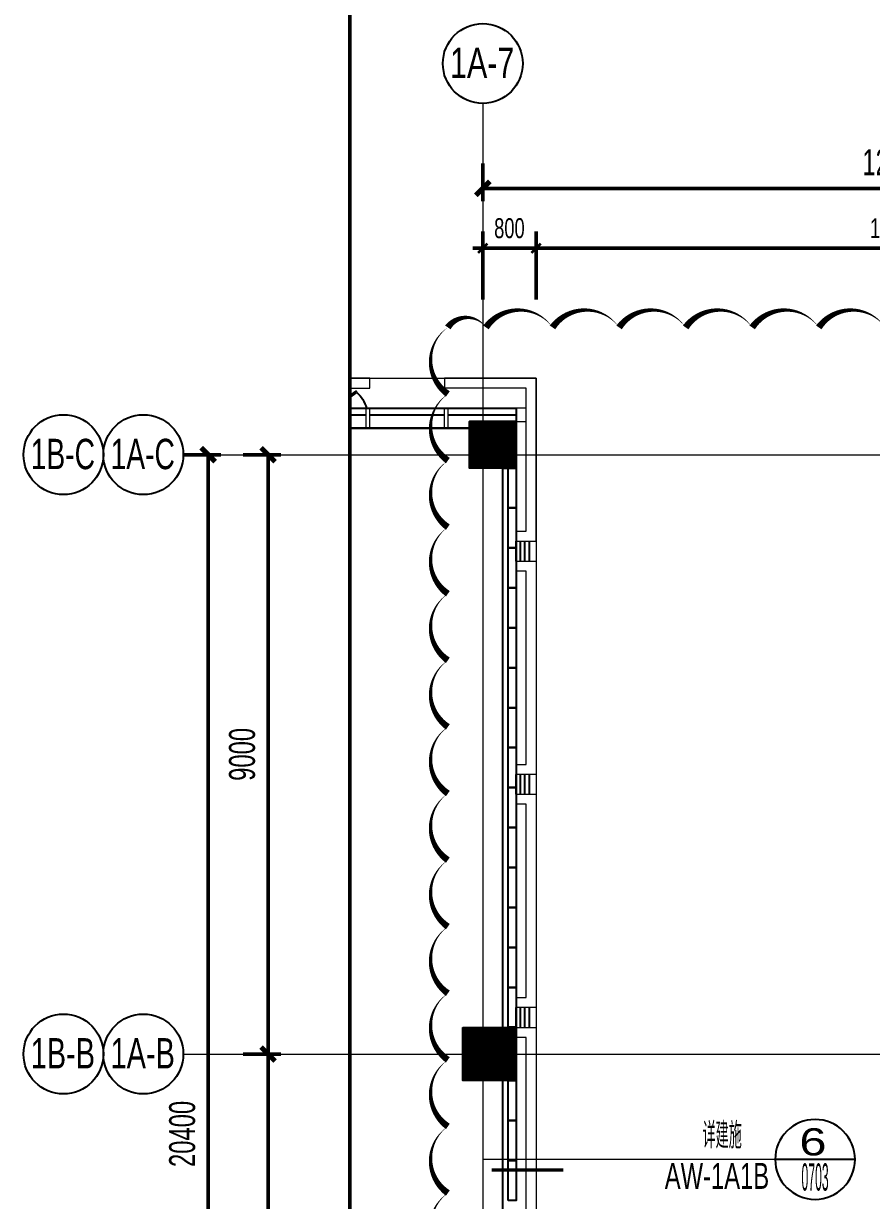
# Model space of a CAD drawing. Header units: millimetres. Extents: x 285006 to 3037698, y -2820855 to 192241.
# Drawn here: x 1035697 to 1048436, y 41767 to 59441 of the extents above; entities that cross this region are included whole.
import ezdxf
from ezdxf.enums import TextEntityAlignment as Align
from ezdxf.xclip import XClip

# ---------------------------------------------------------------- set-up
doc = ezdxf.new("R2010")
doc.units = ezdxf.units.MM
doc.header["$XCLIPFRAME"] = 2
doc.header["$PDMODE"] = 35
doc.header["$PDSIZE"] = -0.1
doc.linetypes.add('ACAD_ISO02W100', pattern=[15, 12, -3])
doc.linetypes.add('GRID-1B-4~RF$0$DOTE', pattern=[2.42, 2, -0.2, 0.02, -0.2])
for name, color, linetype, lineweight in [('$$$$ALC轻质隔墙', 1, 'Continuous', 25), ('A-WALL-TEMP', 2, 'ACAD_ISO02W100', 50), ('DIM-1B-6F$0$A-ANNO-DIMS', 73, 'Continuous', 18), ('EXWALL-1A-6～12F 偶数$0$A-FLOR-UNDR', 11, 'Continuous', 18), ('EXWALL-1A-6～12F 偶数$0$A-WALL-GLAZ', 142, 'Continuous', 18), ('EXWALL-1A-6～12F 偶数$0$A-WALL-STON', 31, 'Continuous', 18), ('GRID-1B-4~RF$0$A-ANNO-GRID', 10, 'GRID-1B-4~RF$0$DOTE', 18), ('GRID-1B-4~RF$0$A-ANNO-GRID-DIMS', 117, 'Continuous', 18), ('GRID-1B-4~RF$0$A-ANNO-SYMB', 4, 'Continuous', 25), ('GRID-1B-4~RF$0$A-ANNO-TEXT', 7, 'Continuous', 25), ('GRID-1B-4~RF$0$A-SHET-TEXT', 7, 'Continuous', 25), ('索引-1A1B-6F1$0$A-ANNO-BREA', 13, 'Continuous', 18), ('索引-1A1B-6F1$0$A-ANNO-SYMB', 4, 'Continuous', 25), ('索引-1A1B-6F1$0$A-ANNO-TEXT', 7, 'Continuous', 25)]:
    doc.layers.add(name, color=color, linetype=linetype, lineweight=lineweight)
for name, color, linetype in [('20230731变更修改', 41, 'Continuous'), ('COL-1A1B-4~12$0$S-PUB-COL', 6, 'Continuous'), ('COL-1A1B-4~12$0$S-PUB-COLHATCH', 8, 'Continuous'), ('EXWALL-1A-6～12F 偶数$0$A-DOOR', 142, 'Continuous'), ('索引-1A1B-6F1$0$PUB_SYMB_TEXT', 7, 'Continuous')]:
    doc.layers.add(name, color=color, linetype=linetype)
doc.styles.add('DIM-1B-6F$0$HYGB2014', font='hygbsz.shx', dxfattribs={"width": 0.7, "bigfont": 'hygbhz.shx'})
doc.styles.add('GRID-1B-4~RF$0$HYGB2014', font='hygbsz.shx', dxfattribs={"width": 0.7, "bigfont": 'hygbhz.shx'})
doc.styles.add('GRID-1B-4~RF$0$STANDARD', font='hygbsz.shx', dxfattribs={"width": 0.7, "bigfont": 'hygbhz.shx'})
doc.styles.add('索引-1A1B-6F1$0$COMP', font='COMPLEX.shx', dxfattribs={"bigfont": 'hztxt'})
doc.styles.add('索引-1A1B-6F1$0$HYGB2014', font='hygbsz.shx', dxfattribs={"width": 0.7, "bigfont": 'hygbhz.shx'})
doc.dimstyles.new('DIM-1B-6F$0$DIMN', dxfattribs={"dimtxt": 300, "dimasz": 100, "dimexe": 250, "dimexo": 300, "dimgap": 0, "dimtad": 0, "dimdec": 0, "dimzin": 0, "dimdsep": 46, "dimtxsty": 'DIM-1B-6F$0$HYGB2014', "dimblk": 'DIM-1B-6F$0$_archtick', "dimcen": 0.09, "dimdle": 150, "dimclrt": 7, "dimazin": 0, "dimtfac": 1, "dimtdec": 0, "dimtix": 1, "dimtmove": 2, "dimatfit": 3, "dimfxl": 1, "dimtvp": 1, "dimtolj": 1, "dimtzin": 0, "dimarcsym": 0})
doc.dimstyles.new('GRID-1B-4~RF$0$HYDIMN150', dxfattribs={"dimscale": 1.5, "dimtxt": 300, "dimasz": 1, "dimexe": 250, "dimexo": 300, "dimgap": 0, "dimtad": 0, "dimdec": 0, "dimzin": 0, "dimdsep": 46, "dimtxsty": 'GRID-1B-4~RF$0$HYGB2014', "dimblk": 'GRID-1B-4~RF$0$_archtick', "dimcen": 0.09, "dimclrt": 7, "dimazin": 0, "dimtfac": 1, "dimtdec": 0, "dimtix": 1, "dimtmove": 2, "dimatfit": 3, "dimfxl": 1, "dimtvp": 1, "dimtolj": 1, "dimtzin": 0, "dimarcsym": 0})

# ---------------------------------------------------------------- blocks, each defined once
blk = doc.blocks.new('A$C008C76B7')
at = {"layer": '$$$$ALC轻质隔墙', "color": 1}
for points in [[(-20820, -899), (-20820, -299), (-20700, -299), (-20700, -899), (-20820, -899)], [(-20820, -1499), (-20820, -899), (-20700, -899), (-20700, -1499), (-20820, -1499)], [(-20820, -2099), (-20820, -1499), (-20700, -1499), (-20700, -2099), (-20820, -2099)], [(-20820, -2699), (-20820, -2099), (-20700, -2099), (-20700, -2699), (-20820, -2699)], [(-20820, -3299), (-20820, -2699), (-20700, -2699), (-20700, -3299), (-20820, -3299)], [(-20820, -3899), (-20820, -3299), (-20700, -3299), (-20700, -3899), (-20820, -3899)], [(-20820, -4499), (-20820, -3899), (-20700, -3899), (-20700, -4499), (-20820, -4499)], [(-20820, -5099), (-20820, -4499), (-20700, -4499), (-20700, -5099), (-20820, -5099)], [(-20820, -5699), (-20820, -5099), (-20700, -5099), (-20700, -5699), (-20820, -5699)], [(-20820, -6299), (-20820, -5699), (-20700, -5699), (-20700, -6299), (-20820, -6299)], [(-20820, -6899), (-20820, -6299), (-20700, -6299), (-20700, -6899), (-20820, -6899)], [(-20820, -7499), (-20820, -6899), (-20700, -6899), (-20700, -7499), (-20820, -7499)], [(-20820, -8099), (-20820, -7499), (-20700, -7499), (-20700, -8099), (-20820, -8099)], [(-20820, -8699), (-20820, -8099), (-20700, -8099), (-20700, -8699), (-20820, -8699)], [(-20820, -10099), (-20820, -9499), (-20700, -9499), (-20700, -10099), (-20820, -10099)], [(-20820, -10699), (-20820, -10099), (-20700, -10099), (-20700, -10699), (-20820, -10699)], [(-20820, -11299), (-20820, -10699), (-20700, -10699), (-20700, -11299), (-20820, -11299)]]:
    blk.add_lwpolyline(points, dxfattribs=at)
blk = doc.blocks.new('索引-1A1B-6F1$0$_index')
blk.add_line((-0.5, 0), (0.5, 0))
blk.add_circle((0, 0), 0.5)
at = {"layer": '索引-1A1B-6F1$0$PUB_SYMB_TEXT', "style": '索引-1A1B-6F1$0$COMP'}
for tag, width, p, p2 in [('1', 2.333333, (-0.17, 0.05), (0.17, 0.05)), ('-', 1.166667, (-0.17, -0.39), (0.17, -0.39))]:
    blk.add_attdef(tag, text='', height=0.34, dxfattribs=dict(at, width=width)).set_placement(p, p2, align=Align.FIT)
blk = doc.blocks.new('索引-1A1B-6F1')
at = {"layer": '索引-1A1B-6F1$0$A-ANNO-BREA'}
blk.add_line((98326453, 18757539), (98321735, 18757539), dxfattribs=at)
at = {"layer": '索引-1A1B-6F1$0$A-ANNO-BREA', "const_width": 50}
blk.add_lwpolyline([(98321866, 18757378), (98322946, 18757378)], dxfattribs=at)
at = {"layer": '索引-1A1B-6F1$0$A-ANNO-SYMB', "lineweight": -3}
ref = blk.add_blockref('索引-1A1B-6F1$0$_index', (98326727, 18757539), dxfattribs=dict(at, xscale=-1200, yscale=1200, zscale=1200))
ref.add_attrib('1', '6', dxfattribs={"layer": '索引-1A1B-6F1$0$A-ANNO-TEXT', "height": 408, "style": '索引-1A1B-6F1$0$HYGB2014', "width": 1.615385}).set_placement((98326491, 18757599), (98326899, 18757599), align=Align.FIT)
ref.add_attrib('-', '0703', dxfattribs={"layer": '索引-1A1B-6F1$0$A-ANNO-TEXT', "height": 408, "style": '索引-1A1B-6F1$0$HYGB2014', "width": 0.283784}).set_placement((98326523, 18757071), (98326931, 18757071), align=Align.FIT)
at = {"layer": '索引-1A1B-6F1$0$A-ANNO-TEXT', "style": '索引-1A1B-6F1$0$HYGB2014', "width": 0.7}
for s, p in [('详建施', (98325626, 18757587)), ('AW-1A1B', (98326037, 18756980))]:
    blk.add_text(s, height=390, dxfattribs=at).set_placement(p, align=Align.BOTTOM_RIGHT)
blk = doc.blocks.new('DIM-1B-6F$0$_archtick')
at = {"const_width": 0.4}
blk.add_lwpolyline([(-0.7, -0.7), (0.7, 0.7)], dxfattribs=at)
blk = doc.blocks.new('*D827')
at = {"layer": 'Defpoints', "color": 0, "transparency": 16777216}
for p in [(-65600, 23500), (-65600, 22429), (-54800, 22429)]:
    blk.add_point(p, dxfattribs=at)
at = {"layer": 'DIM-1B-6F$0$A-ANNO-DIMS', "color": 0, "lineweight": -2, "transparency": 16777216}
for p, q in [((-65600, 22729), (-65600, 23750)), ((-54800, 22729), (-54800, 23750)), ((-54650, 23500), (-65750, 23500))]:
    blk.add_line(p, q, dxfattribs=at)
at = {"layer": 'DIM-1B-6F$0$A-ANNO-DIMS', "color": 0, "lineweight": -2, "transparency": 16777216, "xscale": 100, "yscale": 100, "zscale": 100, "rotation": 180}
blk.add_blockref('DIM-1B-6F$0$_archtick', (-65600, 23500), dxfattribs=at)
at = {"layer": 'DIM-1B-6F$0$A-ANNO-DIMS', "color": 0, "lineweight": -2, "transparency": 16777216, "xscale": 100, "yscale": 100, "zscale": 100}
blk.add_blockref('DIM-1B-6F$0$_archtick', (-54800, 23500), dxfattribs=at)
at = {"layer": 'DIM-1B-6F$0$A-ANNO-DIMS', "color": 7, "transparency": 16777216, "insert": (-60200, 23800), "char_height": 300, "attachment_point": 5, "style": 'DIM-1B-6F$0$HYGB2014'}
blk.add_mtext('\\A1;10800', dxfattribs=at)
blk = doc.blocks.new('*D828')
at = {"layer": 'Defpoints', "color": 0, "transparency": 16777216}
for p in [(-66400, 23500), (-66400, 22429), (-65600, 22429)]:
    blk.add_point(p, dxfattribs=at)
at = {"layer": 'DIM-1B-6F$0$A-ANNO-DIMS', "color": 0, "lineweight": -2, "transparency": 16777216}
for p, q in [((-66400, 22729), (-66400, 23750)), ((-65600, 22729), (-65600, 23750)), ((-65450, 23500), (-66550, 23500))]:
    blk.add_line(p, q, dxfattribs=at)
at = {"layer": 'DIM-1B-6F$0$A-ANNO-DIMS', "color": 0, "lineweight": -2, "transparency": 16777216, "xscale": 100, "yscale": 100, "zscale": 100, "rotation": 180}
blk.add_blockref('DIM-1B-6F$0$_archtick', (-66400, 23500), dxfattribs=at)
at = {"layer": 'DIM-1B-6F$0$A-ANNO-DIMS', "color": 0, "lineweight": -2, "transparency": 16777216, "xscale": 100, "yscale": 100, "zscale": 100}
blk.add_blockref('DIM-1B-6F$0$_archtick', (-65600, 23500), dxfattribs=at)
at = {"layer": 'DIM-1B-6F$0$A-ANNO-DIMS', "color": 7, "transparency": 16777216, "insert": (-66000, 23800), "char_height": 300, "attachment_point": 5, "style": 'DIM-1B-6F$0$HYGB2014'}
blk.add_mtext('\\A1;800', dxfattribs=at)
blk = doc.blocks.new('结构留洞-1#AB-6F')
at = {"layer": 'Defpoints'}
blk.add_lwpolyline([(54500, 200), (54300, 200), (54300, 20200), (54500, 20200), (54500, 20900), (53800, 20900), (53800, 20800), (45600, 20800)], dxfattribs=at)
blk = doc.blocks.new('EXWALL-1A-6～12F 偶数$0$幕墙-1125陶板单元')
blk.add_lwpolyline([(-562.5, 150), (562.5, 150), (562.5, 0), (-562.5, 0)], close=True)
blk = doc.blocks.new('EXWALL-1A-6～12F 偶数$0$ef')
at = {"layer": 'EXWALL-1A-6～12F 偶数$0$A-WALL-GLAZ', "lineweight": -3}
for points in [[(98270726, 18746787), (98270744, 18746769), (98271098, 18747022), (98271079, 18747040)], [(98271469, 18746787), (98271451, 18746769), (98271098, 18747022), (98271116, 18747040)]]:
    blk.add_lwpolyline(points, close=True, dxfattribs=at)
for centre, start, end in [((98271019, 18747123), 193.0402, 228.8588), ((98271176, 18747123), 311.1412, 346.9598)]:
    blk.add_arc(centre, 446, start, end, dxfattribs=at)
blk = doc.blocks.new('EXWALL-1A-6～12F 偶数')
at = {"layer": 'EXWALL-1A-6～12F 偶数$0$A-DOOR'}
for p, q in [((98322235, 18766522), (98322235, 18766822)), ((98322302, 18766522), (98322302, 18766822)), ((98322368, 18766522), (98322368, 18766822)), ((98322435, 18766522), (98322435, 18766822)), ((98322235, 18763022), (98322235, 18763322)), ((98322302, 18763022), (98322302, 18763322)), ((98322368, 18763022), (98322368, 18763322)), ((98322435, 18763022), (98322435, 18763322)), ((98322235, 18759522), (98322235, 18759822)), ((98322302, 18759522), (98322302, 18759822)), ((98322368, 18759522), (98322368, 18759822)), ((98322435, 18759522), (98322435, 18759822))]:
    blk.add_line(p, q, dxfattribs=at)
at = {"layer": 'EXWALL-1A-6～12F 偶数$0$A-FLOR-UNDR'}
blk.add_lwpolyline([(98266935, 18768822), (98266935, 18769272), (98322535, 18769272), (98322535, 18746572), (98291910, 18746572)], dxfattribs=at)
at = {"layer": 'EXWALL-1A-6～12F 偶数$0$A-WALL-GLAZ', "lineweight": -3}
for p, q in [((98267235, 18768822), (98322235, 18768822)), ((98318960, 18768722), (98319985, 18768722)), ((98320035, 18768722), (98321160, 18768722)), ((98321210, 18768722), (98322235, 18768722)), ((98322235, 18768822), (98322235, 18768622)), ((98313323, 18768522), (98321535, 18768522))]:
    blk.add_line(p, q, dxfattribs=at)
at = {"layer": 'EXWALL-1A-6～12F 偶数$0$A-WALL-GLAZ'}
for points in [[(98320035, 18768522), (98319985, 18768522), (98319985, 18768822), (98320035, 18768822)], [(98321210, 18768522), (98321160, 18768522), (98321160, 18768822), (98321210, 18768822)], [(98322235, 18768622), (98322385, 18768622), (98322385, 18768822), (98322235, 18768822)]]:
    blk.add_lwpolyline(points, close=True, dxfattribs=at)
at = {"layer": 'EXWALL-1A-6～12F 偶数$0$A-WALL-STON'}
for p, q in [((98322385, 18769122), (98321160, 18769122)), ((98322385, 18766972), (98322385, 18769122)), ((98322235, 18766972), (98322385, 18766972))]:
    blk.add_line(p, q, dxfattribs=at)
blk.add_lwpolyline([(98322235, 18766822), (98322535, 18766822), (98322535, 18769272), (98321160, 18769272), (98321160, 18769122)], dxfattribs=at)
for points in [[(98322235, 18763472), (98322385, 18763472), (98322385, 18766372), (98322235, 18766372), (98322235, 18766522), (98322535, 18766522), (98322535, 18763322), (98322235, 18763322)], [(98322235, 18759972), (98322385, 18759972), (98322385, 18762872), (98322235, 18762872), (98322235, 18763022), (98322535, 18763022), (98322535, 18759822), (98322235, 18759822)], [(98322235, 18756472), (98322385, 18756472), (98322385, 18759372), (98322235, 18759372), (98322235, 18759522), (98322535, 18759522), (98322535, 18756322), (98322235, 18756322)]]:
    blk.add_lwpolyline(points, close=True, dxfattribs=at)
at = {"xscale": -1, "rotation": 180}
blk.add_blockref('EXWALL-1A-6～12F 偶数$0$ef', (48375, 37515844), dxfattribs=at)
at = {"layer": 'EXWALL-1A-6～12F 偶数$0$A-WALL-STON', "xscale": -1, "rotation": 180}
blk.add_blockref('EXWALL-1A-6～12F 偶数$0$幕墙-1125陶板单元', (98319473, 18769272), dxfattribs=at)
blk = doc.blocks.new('COL-1A1B-4~12')
at = {"layer": 'COL-1A1B-4~12$0$S-PUB-COLHATCH'}
h = blk.add_hatch(dxfattribs=at)
h.set_pattern_fill('ANSI31', color=256)
h.set_pattern_definition([(45, (53618.2297, 3845.47592), (-0.08838834764832, 0.08838834764832), [])])
h.paths.add_polyline_path([(98322235, 18768622), (98321535, 18768622), (98321535, 18767922), (98322235, 18767922)])
h = blk.add_hatch(dxfattribs=at)
h.set_pattern_fill('ANSI31', color=256)
h.set_pattern_definition([(45, (-2591.11305, 195.66379), (-0.08838834764832, 0.08838834764832), [])])
h.paths.add_polyline_path([(98321435, 18759522), (98322235, 18759522), (98322235, 18758722), (98321435, 18758722)])
at = {"layer": 'COL-1A1B-4~12$0$S-PUB-COL'}
for points in [[(98321535, 18768622), (98322235, 18768622), (98322235, 18767922), (98321535, 18767922)], [(98321435, 18759522), (98322235, 18759522), (98322235, 18758722), (98321435, 18758722)]]:
    blk.add_lwpolyline(points, close=True, dxfattribs=at)
blk = doc.blocks.new('GRID-1B-4~RF$0$_archtick')
at = {"const_width": 0.5}
blk.add_lwpolyline([(-0.7, -0.7), (0.7, 0.7)], dxfattribs=at)
blk = doc.blocks.new('*D628')
at = {"layer": 'Defpoints', "color": 0, "transparency": 16777216}
for p in [(98319151, 18768122), (98318510, 18759122), (98319151, 18759122)]:
    blk.add_point(p, dxfattribs=at)
at = {"layer": 'GRID-1B-4~RF$0$A-ANNO-GRID-DIMS', "color": 0, "lineweight": -2, "transparency": 16777216}
for p, q in [((98318701, 18768122), (98318135, 18768122)), ((98318510, 18768122), (98318510, 18759122)), ((98318701, 18759122), (98318135, 18759122))]:
    blk.add_line(p, q, dxfattribs=at)
at = {"layer": 'GRID-1B-4~RF$0$A-ANNO-GRID-DIMS', "color": 0, "lineweight": -2, "transparency": 16777216, "xscale": 150, "yscale": 150, "zscale": 150}
for p, rotation in [((98318510, 18768122), 90), ((98318510, 18759122), 270)]:
    blk.add_blockref('GRID-1B-4~RF$0$_archtick', p, dxfattribs=dict(at, rotation=rotation))
at = {"layer": 'GRID-1B-4~RF$0$A-ANNO-GRID-DIMS', "color": 7, "lineweight": -3, "transparency": 16777216, "insert": (98318120, 18763622), "char_height": 390, "attachment_point": 5, "rotation": 90, "style": 'GRID-1B-4~RF$0$HYGB2014'}
blk.add_mtext('\\A1;9000', dxfattribs=at)
blk = doc.blocks.new('*D629')
at = {"layer": 'Defpoints', "color": 0, "transparency": 16777216}
for p in [(98318251, 18768122), (98317610, 18747722), (98318251, 18747722)]:
    blk.add_point(p, dxfattribs=at)
at = {"layer": 'GRID-1B-4~RF$0$A-ANNO-GRID-DIMS', "color": 0, "lineweight": -2, "transparency": 16777216}
for p, q in [((98317801, 18768122), (98317235, 18768122)), ((98317610, 18768122), (98317610, 18747722)), ((98317801, 18747722), (98317235, 18747722))]:
    blk.add_line(p, q, dxfattribs=at)
at = {"layer": 'GRID-1B-4~RF$0$A-ANNO-GRID-DIMS', "color": 0, "lineweight": -2, "transparency": 16777216, "xscale": 150, "yscale": 150, "zscale": 150}
for p, rotation in [((98317610, 18768122), 90), ((98317610, 18747722), 270)]:
    blk.add_blockref('GRID-1B-4~RF$0$_archtick', p, dxfattribs=dict(at, rotation=rotation))
at = {"layer": 'GRID-1B-4~RF$0$A-ANNO-GRID-DIMS', "color": 7, "lineweight": -3, "transparency": 16777216, "insert": (98317220, 18757922), "char_height": 390, "attachment_point": 5, "rotation": 90, "style": 'GRID-1B-4~RF$0$HYGB2014'}
blk.add_mtext('\\A1;20400', dxfattribs=at)
blk = doc.blocks.new('*D630')
at = {"layer": 'Defpoints', "color": 0, "transparency": 16777216}
for p in [(98319151, 18759122), (98318510, 18747722), (98319151, 18747722)]:
    blk.add_point(p, dxfattribs=at)
at = {"layer": 'GRID-1B-4~RF$0$A-ANNO-GRID-DIMS', "color": 0, "lineweight": -2, "transparency": 16777216}
for p, q in [((98318701, 18759122), (98318135, 18759122)), ((98318510, 18759122), (98318510, 18747722)), ((98318701, 18747722), (98318135, 18747722))]:
    blk.add_line(p, q, dxfattribs=at)
at = {"layer": 'GRID-1B-4~RF$0$A-ANNO-GRID-DIMS', "color": 0, "lineweight": -2, "transparency": 16777216, "xscale": 150, "yscale": 150, "zscale": 150}
for p, rotation in [((98318510, 18759122), 90), ((98318510, 18747722), 270)]:
    blk.add_blockref('GRID-1B-4~RF$0$_archtick', p, dxfattribs=dict(at, rotation=rotation))
at = {"layer": 'GRID-1B-4~RF$0$A-ANNO-GRID-DIMS', "color": 7, "lineweight": -3, "transparency": 16777216, "insert": (98318120, 18753422), "char_height": 390, "attachment_point": 5, "rotation": 90, "style": 'GRID-1B-4~RF$0$HYGB2014'}
blk.add_mtext('\\A1;11400', dxfattribs=at)
blk = doc.blocks.new('GRID-1B-4~RF$0$_axiso')
blk.add_circle((0, 0), 0.5)
at = {"layer": 'GRID-1B-4~RF$0$A-SHET-TEXT', "style": 'GRID-1B-4~RF$0$STANDARD', "width": 2.471841}
blk.add_attdef('A', text='', height=0.38, dxfattribs=at).set_placement((-0.41, -0.181), (0.395, -0.181), align=Align.FIT)
blk = doc.blocks.new('*D646')
at = {"layer": 'Defpoints', "color": 0, "transparency": 16777216}
for p in [(98334135, 18772122), (98321735, 18771482), (98334135, 18771482)]:
    blk.add_point(p, dxfattribs=at)
at = {"layer": 'GRID-1B-4~RF$0$A-ANNO-GRID-DIMS', "color": 0, "lineweight": -2, "transparency": 16777216}
for p, q in [((98321735, 18771932), (98321735, 18772497)), ((98334135, 18771932), (98334135, 18772497)), ((98321735, 18772122), (98334135, 18772122))]:
    blk.add_line(p, q, dxfattribs=at)
at = {"layer": 'GRID-1B-4~RF$0$A-ANNO-GRID-DIMS', "color": 0, "lineweight": -2, "transparency": 16777216, "xscale": 150, "yscale": 150, "zscale": 150, "rotation": 180}
blk.add_blockref('GRID-1B-4~RF$0$_archtick', (98321735, 18772122), dxfattribs=at)
at = {"layer": 'GRID-1B-4~RF$0$A-ANNO-GRID-DIMS', "color": 0, "lineweight": -2, "transparency": 16777216, "xscale": 150, "yscale": 150, "zscale": 150}
blk.add_blockref('GRID-1B-4~RF$0$_archtick', (98334135, 18772122), dxfattribs=at)
at = {"layer": 'GRID-1B-4~RF$0$A-ANNO-GRID-DIMS', "color": 7, "lineweight": -3, "transparency": 16777216, "insert": (98327935, 18772512), "char_height": 390, "attachment_point": 5, "style": 'GRID-1B-4~RF$0$HYGB2014'}
blk.add_mtext('\\A1;12400', dxfattribs=at)
blk = doc.blocks.new('GRID-1B-4~RF')
at = {"layer": 'GRID-1B-4~RF$0$A-ANNO-GRID', "ltscale": 1.5}
for p, q in [((98321735, 18773397.1), (98321735, 18742447.1)), ((98317235, 18768122.1), (98393410, 18768122.1)), ((98317235, 18759122.1), (98393410, 18759122.1))]:
    blk.add_line(p, q, dxfattribs=at)
at = {"layer": 'GRID-1B-4~RF$0$A-ANNO-SYMB'}
ref = blk.add_blockref('GRID-1B-4~RF$0$_axiso', (98321735, 18773997.1), dxfattribs=dict(at, xscale=1200, yscale=1200))
ref.add_attrib('A', '1A-7', dxfattribs={"layer": 'GRID-1B-4~RF$0$A-ANNO-TEXT', "height": 456, "style": 'GRID-1B-4~RF$0$HYGB2014', "width": 0.570425}).set_placement((98321242.9, 18773780.1), (98322209, 18773780.1), align=Align.FIT)
ref = blk.add_blockref('GRID-1B-4~RF$0$_axiso', (98315435, 18768122.1), dxfattribs=dict(at, xscale=1200, yscale=1200))
ref.add_attrib('A', '1B-C', dxfattribs={"layer": 'GRID-1B-4~RF$0$A-ANNO-TEXT', "height": 456, "style": 'GRID-1B-4~RF$0$HYGB2014', "width": 0.570425}).set_placement((98314942.9, 18767905.1), (98315909, 18767905.1), align=Align.FIT)
ref = blk.add_blockref('GRID-1B-4~RF$0$_axiso', (98316635, 18768122.1), dxfattribs=dict(at, xscale=1200, yscale=1200))
ref.add_attrib('A', '1A-C', dxfattribs={"layer": 'GRID-1B-4~RF$0$A-ANNO-TEXT', "height": 456, "style": 'GRID-1B-4~RF$0$HYGB2014', "width": 0.563204}).set_placement((98316142.9, 18767905.1), (98317109, 18767905.1), align=Align.FIT)
ref = blk.add_blockref('GRID-1B-4~RF$0$_axiso', (98315435, 18759122.1), dxfattribs=dict(at, xscale=1200, yscale=1200))
ref.add_attrib('A', '1B-B', dxfattribs={"layer": 'GRID-1B-4~RF$0$A-ANNO-TEXT', "height": 456, "style": 'GRID-1B-4~RF$0$HYGB2014', "width": 0.577833}).set_placement((98314942.9, 18758905.1), (98315909, 18758905.1), align=Align.FIT)
ref = blk.add_blockref('GRID-1B-4~RF$0$_axiso', (98316635, 18759122.1), dxfattribs=dict(at, xscale=1200, yscale=1200))
ref.add_attrib('A', '1A-B', dxfattribs={"layer": 'GRID-1B-4~RF$0$A-ANNO-TEXT', "height": 456, "style": 'GRID-1B-4~RF$0$HYGB2014', "width": 0.570425}).set_placement((98316142.9, 18758905.1), (98317109, 18758905.1), align=Align.FIT)
at = {"layer": 'GRID-1B-4~RF$0$A-ANNO-GRID-DIMS', "color": 117, "lineweight": -3}
dim = blk.add_linear_dim(base=(98334135, 18772122.1), p1=(98321735, 18771481.5), p2=(98334135, 18771481.5), dimstyle='GRID-1B-4~RF$0$HYDIMN150', override={"dimtxt": 260, "dimasz": 100}, dxfattribs=at)
dim.commit()
dim.dimension.update_dxf_attribs({"geometry": '*D646', "text_midpoint": (98327935, 18772512.1)})
for base, p1, p2, picture, middle in [((98317610, 18747722.1), (98318250.6, 18768122.1), (98318250.6, 18747722.1), '*D629', (98317220, 18757922.1)), ((98318510, 18759122.1), (98319150.6, 18768122.1), (98319150.6, 18759122.1), '*D628', (98318120, 18763622.1)), ((98318510, 18747722.1), (98319150.6, 18759122.1), (98319150.6, 18747722.1), '*D630', (98318120, 18753422.1))]:
    dim = blk.add_linear_dim(base=base, p1=p1, p2=p2, angle=270, dimstyle='GRID-1B-4~RF$0$HYDIMN150', override={"dimtxt": 260, "dimasz": 100}, dxfattribs=at)
    dim.commit()
    dim.dimension.update_dxf_attribs({"geometry": picture, "text_midpoint": middle})
blk = doc.blocks.new('A$C6D7E459B')
at = {"layer": '20230731变更修改'}
blk.add_lwpolyline([(-60352.6, 22311.8, 0, 100, 0.5205671), (-61352.6, 22311.8, 0, 100, 0.5205671), (-62352.6, 22311.8, 0, 100, 0.5205671), (-63352.6, 22311.8, 0, 100, 0.5205671), (-64352.6, 22311.8, 0, 100, 0.5205671), (-65352.6, 22311.8, 0, 100, 0.5205671), (-66352.6, 22311.8, 0, 100, 0.5205671), (-66925, 22311.8, 0, 100, 0.5205671), (-66925, 21311.8, 0, 100, 0.5205671), (-66925, 20311.8, 0, 100, 0.5205671), (-66925, 19311.8, 0, 100, 0.5205671), (-66925, 18311.8, 0, 100, 0.5205671), (-66925, 17311.8, 0, 100, 0.5205671), (-66925, 16311.8, 0, 100, 0.5205671), (-66925, 15311.8, 0, 100, 0.5205671), (-66925, 14311.8, 0, 100, 0.5205671), (-66925, 13311.8, 0, 100, 0.5205671), (-66925, 12311.8, 0, 100, 0.5205671), (-66925, 11311.8, 0, 100, 0.5205671), (-66925, 10311.8, 0, 100, 0.5205671), (-66925, 9311.8, 0, 100, 0.5205671), (-66925, 8311.8, 0, 100, 0.5205671)], format="xyseb", dxfattribs=at)
ref = blk.add_blockref('索引-1A1B-6F1', (-98388135, -18747722.1))
XClip(ref).set_block_clipping_path([(98319735.0140507817, 18739922.1058121212), (98398410.0140506476, 18781972.1058121212)])
for name, p in [('GRID-1B-4~RF', (-98388135, -18747722.1)), ('A$C008C76B7', (-45200, 20500))]:
    blk.add_blockref(name, p)
ref = blk.add_blockref('EXWALL-1A-6～12F 偶数', (-98388135, -18747722.1))
XClip(ref).set_block_clipping_path([(98319735.0140507817, 18739922.1058121212), (98398410.0140506476, 18781972.1058121212)])
ref = blk.add_blockref('结构留洞-1#AB-6F', (-120400, 0))
XClip(ref).set_block_clipping_path([(52000.000000149, -7800.0001855306), (130675.0000000149, 34249.9998144694)])
ref = blk.add_blockref('COL-1A1B-4~12', (-98388135, -18747722.1))
XClip(ref).set_block_clipping_path([(98319735.0140507817, 18739922.1058121212), (98398410.0140506476, 18781972.1058121212)])
at = {"layer": 'DIM-1B-6F$0$A-ANNO-DIMS'}
for p1, p2, picture, middle in [((-65600, 22429.1), (-66400, 22429.1), '*D828', (-66000, 23800)), ((-54800, 22429.1), (-65600, 22429.1), '*D827', (-60200, 23800))]:
    dim = blk.add_aligned_dim(p1=p1, p2=p2, distance=-1070.9, dimstyle='DIM-1B-6F$0$DIMN', dxfattribs=at)
    dim.commit()
    dim.dimension.update_dxf_attribs({"geometry": picture, "text_midpoint": middle})

msp = doc.modelspace()

# ---------------------------------------------------------------- block references
at = {"layer": 'A-WALL-TEMP'}
msp.add_blockref('A$C6D7E459B', (1108997.1, 32566.3), dxfattribs=at)

doc.saveas('drawing.dxf')
